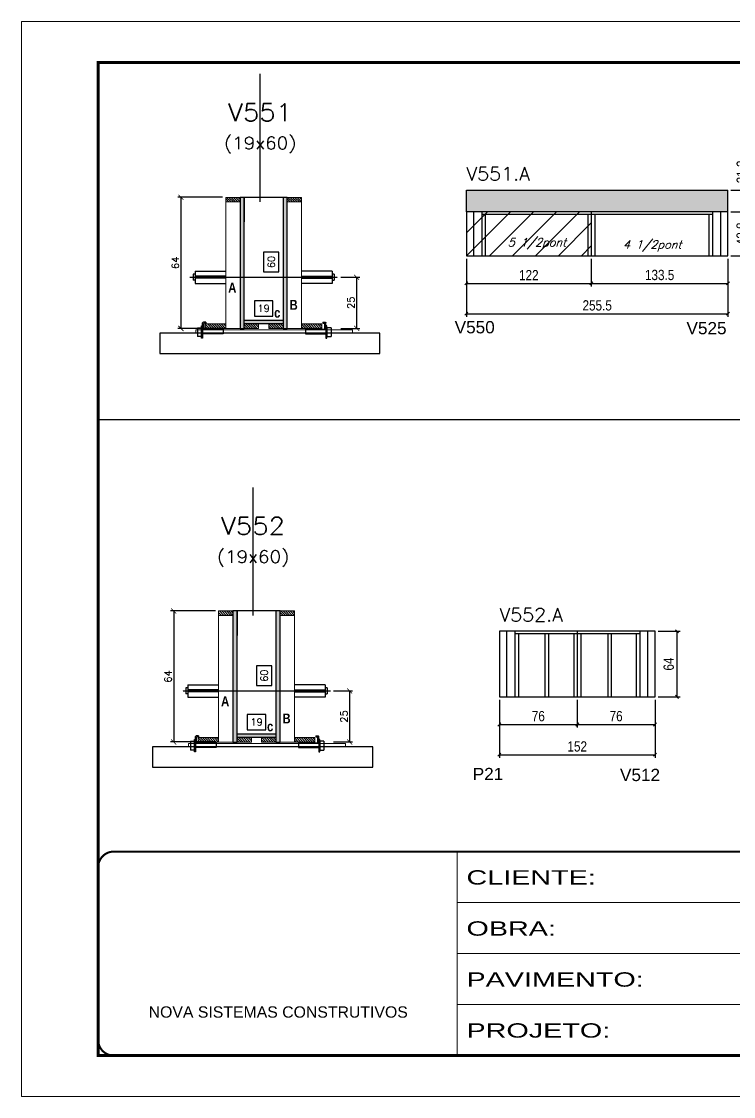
# Model space of a CAD drawing. Extents: x -21493 to -15213, y -12134 to 11887.
# Drawn here: x -19908 to -19213, y -2946 to -1896 of the extents above; entities that cross this region are included whole.
import ezdxf
from ezdxf.enums import TextEntityAlignment as Align

# ---------------------------------------------------------------- set-up
doc = ezdxf.new("R2010")
doc.units = 0
for name, pattern in [('CONTINUO', [0]), ('DASHED', [0.75, 0.5, -0.25]), ('HIDDEN', [0.375, 0.25, -0.125])]:
    doc.linetypes.add(name, pattern=pattern)
for name, color, linetype in [('5', 5, 'Continuous'), ('barrote', 251, 'Continuous'), ('COTA', 241, 'Continuous'), ('Cota Seção (2x)', 4, 'Continuous'), ('detalhes', 4, 'Continuous'), ('Painéis', 200, 'Continuous'), ('presilha', 1, 'Continuous'), ('Reaproveitamento', 251, 'Continuous'), ('SARR_2.2x7', 40, 'Continuous'), ('SARR_3.5x7', 81, 'Continuous'), ('TENSOR', 3, 'Continuous'), ('texto', 7, 'Continuous'), ('Texto de Titulo', 7, 'Continuous'), ('Texto Qtd Sarr', 242, 'Continuous')]:
    doc.layers.add(name, color=color, linetype=linetype)
for name, color, linetype, lineweight in [('CONCRETO', 251, 'Continuous', 25), ('Folhas', 255, 'Continuous', 9), ('Hachura', 251, 'Continuous', 9), ('Madeira', 126, 'Continuous', 18), ('SARRAFO DE PRESSAO', 251, 'DASHED', 9), ('SCO-___-LAJ', 2, 'Continuous', 0), ('Texto Seção', 7, 'Continuous', 15)]:
    doc.layers.add(name, color=color, linetype=linetype, lineweight=lineweight)
doc.styles.add('ARIAL', font='arial.ttf')
doc.styles.add('COTA TECNICA', font='techl___.ttf', dxfattribs={"height": 10})
doc.styles.add('REGUA-120', font='ROMANS.shx', dxfattribs={"height": 15})
doc.styles.add('Romans', font='romans.shx')
doc.styles.get("Standard").update_dxf_attribs({"font": 'arial.ttf'})
doc.styles.add('TECNICA', font='techb___.ttf', dxfattribs={"height": 10})
doc.styles.add('Tecnologia', font='')
doc.styles.get('Tecnologia').set_extended_font_data('Forgotten Futurist')
doc.dimstyles.new('Cota Seção (2x)', dxfattribs={"dimtxt": 7, "dimasz": 5, "dimexe": 3, "dimexo": 3, "dimgap": 2, "dimtad": 3, "dimdec": 1, "dimlfac": 0.5, "dimzin": 12, "dimdsep": 46, "dimtxsty": 'Romans', "dimblk": 'ARCHTICK', "dimcen": 0, "dimclrd": 4, "dimclre": 4, "dimclrt": 1, "dimadec": 1, "dimazin": 3, "dimtfac": 1, "dimtdec": 1, "dimtmove": 0, "dimatfit": 3, "dimldrblk": 'OBLIQUE', "dimfxl": 1, "dimtolj": 1, "dimtzin": 12, "dimarcsym": 0})
doc.dimstyles.new('Cota Seção interna', dxfattribs={"dimtxt": 7, "dimasz": 6, "dimexe": 0.18, "dimexo": 2, "dimgap": -4, "dimtad": 3, "dimdec": 1, "dimlfac": 0.5, "dimzin": 12, "dimdsep": 46, "dimtxsty": 'Romans', "dimblk": 'ARCHTICK', "dimcen": 0.09, "dimse1": 1, "dimse2": 1, "dimsd1": 1, "dimsd2": 1, "dimclrd": 180, "dimclre": 5, "dimclrt": 1, "dimadec": 0, "dimazin": 3, "dimtfac": 1, "dimtdec": 1, "dimtofl": 0, "dimtmove": 0, "dimatfit": 3, "dimldrblk": 'ARCHTICK', "dimfxl": 1, "dimtolj": 1, "dimtzin": 0, "dimarcsym": 0})
doc.dimstyles.new('PAINEL', dxfattribs={"dimtxt": 10, "dimasz": 3, "dimexe": 3, "dimexo": 3, "dimgap": 3, "dimtad": 1, "dimdec": 1, "dimzin": 12, "dimdsep": 46, "dimtxsty": 'COTA TECNICA', "dimblk1": 'OBLIQUE', "dimblk2": 'OBLIQUE', "dimsah": 1, "dimcen": 0.9, "dimclrd": 4, "dimclre": 4, "dimclrt": 240, "dimadec": 1, "dimazin": 3, "dimtfac": 1, "dimtdec": 1, "dimtmove": 0, "dimatfit": 3, "dimfxl": 1, "dimtolj": 1, "dimtzin": 12, "dimarcsym": 0})

# ---------------------------------------------------------------- blocks, each defined once
blk = doc.blocks.new('*D302')
at = {"layer": 'Cota Seção (2x)', "color": 180, "lineweight": -2, "transparency": 16777216}
for p, q in [((-19663.8, -2525.1), (-19678.8, -2525.1)), ((-19678.8, -2525.1), (-19678.8, -2544.1)), ((-19663.8, -2544.1), (-19663.8, -2525.1)), ((-19678.8, -2544.1), (-19663.8, -2544.1))]:
    blk.add_line(p, q, dxfattribs=at)
at = {"layer": 'Defpoints', "color": 0, "transparency": 16777216}
for p in [(-19659.8, -2471.4), (-19659.8, -2471.4), (-19659.8, -2591.4)]:
    blk.add_point(p, dxfattribs=at)
at = {"layer": 'Cota Seção (2x)', "color": 1, "transparency": 16777216, "insert": (-19671.3, -2534.6), "char_height": 7, "attachment_point": 5, "rotation": 90, "style": 'Romans'}
blk.add_mtext('\\A1;60', dxfattribs=at)
blk = doc.blocks.new('_ArchTick')
at = {"color": 0, "linetype": 'ByBlock', "const_width": 0.15}
blk.add_lwpolyline([(-0.5, -0.5), (0.5, 0.5)], dxfattribs=at)
blk = doc.blocks.new('PRESILHA METÁLICA 1')
at = {"layer": 'presilha'}
for p, q in [((7.5, 10.6), (7.5, 19.9)), ((12, 21), (8.6, 21)), ((9, 11.6), (9, 18.9)), ((12, 19.5), (9.6, 19.5)), ((12, 21), (12, 19.5)), ((0, 13), (6, 13)), ((0, 13), (0, 0)), ((6, 0), (0, 0)), ((6, 15.5), (7.5, 15.5)), ((6, -2.5), (6, 15.5)), ((6, 13), (6, 0)), ((7.5, 15.5), (7.5, -2.5)), ((37.5, 4.1), (7.5, 4.1)), ((37.5, 11), (9.6, 11)), ((37.5, 11), (37.5, 4.1)), ((7.5, -2.5), (6, -2.5))]:
    blk.add_line(p, q, dxfattribs=at)
for centre, radius, start, end in [((8.6, 19.9), 1.14, 90, 180), ((9.6, 18.9), 0.57, 90, 180), ((9.6, 11.6), 0.57, 180, 270)]:
    blk.add_arc(centre, radius, start, end, dxfattribs=at)
blk = doc.blocks.new('*D303')
at = {"layer": 'Cota Seção (2x)', "color": 180, "lineweight": -2, "transparency": 16777216}
for p, q in [((-19669.8, -2572.4), (-19687.8, -2572.4)), ((-19687.8, -2572.4), (-19687.8, -2587.4)), ((-19669.8, -2587.4), (-19669.8, -2572.4)), ((-19687.8, -2587.4), (-19669.8, -2587.4))]:
    blk.add_line(p, q, dxfattribs=at)
at = {"layer": 'Defpoints', "color": 0, "transparency": 16777216}
for p in [(-19659.8, -2591.4), (-19697.8, -2599.4), (-19659.8, -2599.4)]:
    blk.add_point(p, dxfattribs=at)
at = {"layer": 'Cota Seção (2x)', "color": 1, "transparency": 16777216, "insert": (-19678.8, -2579.9), "char_height": 7, "attachment_point": 5, "style": 'Romans'}
blk.add_mtext('\\A1;19', dxfattribs=at)
blk = doc.blocks.new('*D304')
at = {"layer": 'COTA', "color": 4, "lineweight": -2, "transparency": 16777216}
for p, q in [((-19718.8, -2471.4), (-19762.7, -2471.4)), ((-19759.7, -2471.4), (-19759.7, -2599.4)), ((-19718.8, -2599.4), (-19762.7, -2599.4))]:
    blk.add_line(p, q, dxfattribs=at)
at = {"layer": 'Defpoints', "color": 0, "transparency": 16777216}
for p in [(-19715.8, -2471.4), (-19759.7, -2599.4), (-19715.8, -2599.4)]:
    blk.add_point(p, dxfattribs=at)
at = {"layer": 'COTA', "color": 4, "lineweight": -2, "transparency": 16777216, "xscale": 5, "yscale": 5, "zscale": 5}
for p, rotation in [((-19759.7, -2471.4), 90), ((-19759.7, -2599.4), 270)]:
    blk.add_blockref('_ArchTick', p, dxfattribs=dict(at, rotation=rotation))
at = {"layer": 'COTA', "color": 1, "transparency": 16777216, "insert": (-19765.2, -2535.4), "char_height": 7, "attachment_point": 5, "rotation": 90, "style": 'Romans'}
blk.add_mtext('\\A1;64', dxfattribs=at)
blk = doc.blocks.new('_Oblique')
at = {"color": 0, "linetype": 'ByBlock', "lineweight": -2}
blk.add_line((-0.5, -0.5), (0.5, 0.5), dxfattribs=at)
blk = doc.blocks.new('*D305')
at = {"layer": 'COTA', "color": 4, "lineweight": -2, "transparency": 16777216}
for p, q in [((-19603.5, -2549.5), (-19584.9, -2549.5)), ((-19587.9, -2549.5), (-19587.9, -2599.4)), ((-19603.5, -2599.4), (-19584.9, -2599.4))]:
    blk.add_line(p, q, dxfattribs=at)
at = {"layer": 'Defpoints', "color": 0, "transparency": 16777216}
for p in [(-19606.5, -2549.5), (-19606.5, -2599.4), (-19587.9, -2599.4)]:
    blk.add_point(p, dxfattribs=at)
at = {"layer": 'COTA', "color": 4, "lineweight": -2, "transparency": 16777216, "xscale": 5, "yscale": 5, "zscale": 5}
for p, rotation in [((-19587.9, -2549.5), 90), ((-19587.9, -2599.4), 270)]:
    blk.add_blockref('_ArchTick', p, dxfattribs=dict(at, rotation=rotation))
at = {"layer": 'COTA', "color": 1, "transparency": 16777216, "insert": (-19593.4, -2574.5), "char_height": 7, "attachment_point": 5, "rotation": 90, "style": 'Romans'}
blk.add_mtext('\\A1;25', dxfattribs=at)
blk = doc.blocks.new('titulo1')
at = {"layer": 'Defpoints', "color": 252, "linetype": 'HIDDEN', "ltscale": 2}
blk.add_line((0, 0), (0, 125), dxfattribs=at)
at = {"layer": 'Defpoints', "style": 'Romans', "oblique": 15}
blk.add_attdef('FOLHA', text='', height=10, dxfattribs=at).set_placement((0, 15.6), align=Align.MIDDLE_CENTER)
at = {"layer": 'Texto Qtd Sarr', "color": 3, "style": 'Romans', "oblique": 15}
for tag, height, p in [('TITULO', 17, (0, 71.4)), ('SEÇÃO', 12, (0, 41.5))]:
    blk.add_attdef(tag, text='', height=height, dxfattribs=at).set_placement(p, align=Align.MIDDLE_CENTER)
blk = doc.blocks.new('*D307')
at = {"layer": 'COTA', "color": 4, "lineweight": -2, "ltscale": 25, "transparency": 16777216}
for p, q in [((-19441.5, -2558.3), (-19441.5, -2585.3)), ((-19365.5, -2558.3), (-19365.5, -2585.3)), ((-19441.5, -2582.3), (-19365.5, -2582.3))]:
    blk.add_line(p, q, dxfattribs=at)
at = {"layer": 'Defpoints', "color": 0, "ltscale": 25, "transparency": 16777216}
for p in [(-19441.5, -2555.3), (-19365.5, -2555.3), (-19365.5, -2582.3)]:
    blk.add_point(p, dxfattribs=at)
at = {"layer": 'COTA', "color": 4, "lineweight": -2, "ltscale": 25, "transparency": 16777216, "xscale": 3, "yscale": 3, "zscale": 3, "rotation": 180}
blk.add_blockref('_Oblique', (-19441.5, -2582.3), dxfattribs=at)
at = {"layer": 'COTA', "color": 4, "lineweight": -2, "ltscale": 25, "transparency": 16777216, "xscale": 3, "yscale": 3, "zscale": 3}
blk.add_blockref('_Oblique', (-19365.5, -2582.3), dxfattribs=at)
at = {"layer": 'COTA', "color": 240, "ltscale": 25, "transparency": 16777216, "insert": (-19403.5, -2574.2), "char_height": 10, "attachment_point": 5, "style": 'COTA TECNICA'}
blk.add_mtext('\\A1;76', dxfattribs=at)
blk = doc.blocks.new('*D950')
at = {"layer": 'COTA', "color": 4, "lineweight": -2, "ltscale": 25, "transparency": 16777216}
for p, q in [((-19365.5, -2558.3), (-19365.5, -2585.3)), ((-19289.5, -2558.3), (-19289.5, -2585.3)), ((-19365.5, -2582.3), (-19289.5, -2582.3))]:
    blk.add_line(p, q, dxfattribs=at)
at = {"layer": 'Defpoints', "color": 0, "ltscale": 25, "transparency": 16777216}
for p in [(-19365.5, -2555.3), (-19289.5, -2555.3), (-19289.5, -2582.3)]:
    blk.add_point(p, dxfattribs=at)
at = {"layer": 'COTA', "color": 4, "lineweight": -2, "ltscale": 25, "transparency": 16777216, "xscale": 3, "yscale": 3, "zscale": 3, "rotation": 180}
blk.add_blockref('_Oblique', (-19365.5, -2582.3), dxfattribs=at)
at = {"layer": 'COTA', "color": 4, "lineweight": -2, "ltscale": 25, "transparency": 16777216, "xscale": 3, "yscale": 3, "zscale": 3}
blk.add_blockref('_Oblique', (-19289.5, -2582.3), dxfattribs=at)
at = {"layer": 'COTA', "color": 240, "ltscale": 25, "transparency": 16777216, "insert": (-19327.5, -2574.2), "char_height": 10, "attachment_point": 5, "style": 'COTA TECNICA'}
blk.add_mtext('\\A1;76', dxfattribs=at)
blk = doc.blocks.new('*D951')
at = {"layer": 'COTA', "color": 4, "lineweight": -2, "ltscale": 25, "transparency": 16777216}
for p, q in [((-19441.5, -2558.3), (-19441.5, -2614.9)), ((-19289.5, -2558.3), (-19289.5, -2614.9)), ((-19441.5, -2611.9), (-19289.5, -2611.9))]:
    blk.add_line(p, q, dxfattribs=at)
at = {"layer": 'Defpoints', "color": 0, "ltscale": 25, "transparency": 16777216}
for p in [(-19441.5, -2555.3), (-19289.5, -2555.3), (-19289.5, -2611.9)]:
    blk.add_point(p, dxfattribs=at)
at = {"layer": 'COTA', "color": 4, "lineweight": -2, "ltscale": 25, "transparency": 16777216, "xscale": 3, "yscale": 3, "zscale": 3, "rotation": 180}
blk.add_blockref('_Oblique', (-19441.5, -2611.9), dxfattribs=at)
at = {"layer": 'COTA', "color": 4, "lineweight": -2, "ltscale": 25, "transparency": 16777216, "xscale": 3, "yscale": 3, "zscale": 3}
blk.add_blockref('_Oblique', (-19289.5, -2611.9), dxfattribs=at)
at = {"layer": 'COTA', "color": 240, "ltscale": 25, "transparency": 16777216, "insert": (-19365.5, -2603.8), "char_height": 10, "attachment_point": 5, "style": 'COTA TECNICA'}
blk.add_mtext('\\A1;152', dxfattribs=at)
blk = doc.blocks.new('*D952')
at = {"layer": 'COTA', "color": 4, "lineweight": -2, "ltscale": 25, "transparency": 16777216}
for p, q in [((-19286.5, -2491.3), (-19264.9, -2491.3)), ((-19267.9, -2555.3), (-19267.9, -2491.3)), ((-19286.5, -2555.3), (-19264.9, -2555.3))]:
    blk.add_line(p, q, dxfattribs=at)
at = {"layer": 'Defpoints', "color": 0, "ltscale": 25, "transparency": 16777216}
for p in [(-19289.5, -2491.3), (-19267.9, -2491.3), (-19289.5, -2555.3)]:
    blk.add_point(p, dxfattribs=at)
at = {"layer": 'COTA', "color": 4, "lineweight": -2, "ltscale": 25, "transparency": 16777216, "xscale": 3, "yscale": 3, "zscale": 3}
for p, rotation in [((-19267.9, -2491.3), 90), ((-19267.9, -2555.3), 270)]:
    blk.add_blockref('_Oblique', p, dxfattribs=dict(at, rotation=rotation))
at = {"layer": 'COTA', "color": 240, "ltscale": 25, "transparency": 16777216, "insert": (-19276.1, -2523.3), "char_height": 10, "attachment_point": 5, "rotation": 90, "style": 'COTA TECNICA'}
blk.add_mtext('\\A1;64', dxfattribs=at)
blk = doc.blocks.new('*D308')
at = {"layer": 'Cota Seção (2x)', "color": 180, "lineweight": -2, "transparency": 16777216}
for p, q in [((-19656.9, -2121.1), (-19671.9, -2121.1)), ((-19671.9, -2121.1), (-19671.9, -2140.1)), ((-19656.9, -2140.1), (-19656.9, -2121.1)), ((-19671.9, -2140.1), (-19656.9, -2140.1))]:
    blk.add_line(p, q, dxfattribs=at)
at = {"layer": 'Defpoints', "color": 0, "transparency": 16777216}
for p in [(-19652.9, -2067.4), (-19652.9, -2067.4), (-19652.9, -2187.4)]:
    blk.add_point(p, dxfattribs=at)
at = {"layer": 'Cota Seção (2x)', "color": 1, "transparency": 16777216, "insert": (-19664.4, -2130.6), "char_height": 7, "attachment_point": 5, "rotation": 90, "style": 'Romans'}
blk.add_mtext('\\A1;60', dxfattribs=at)
blk = doc.blocks.new('*D309')
at = {"layer": 'Cota Seção (2x)', "color": 180, "lineweight": -2, "transparency": 16777216}
for p, q in [((-19662.8, -2168.4), (-19680.8, -2168.4)), ((-19680.8, -2168.4), (-19680.8, -2183.4)), ((-19662.8, -2183.4), (-19662.8, -2168.4)), ((-19680.8, -2183.4), (-19662.8, -2183.4))]:
    blk.add_line(p, q, dxfattribs=at)
at = {"layer": 'Defpoints', "color": 0, "transparency": 16777216}
for p in [(-19652.9, -2187.4), (-19690.8, -2195.4), (-19652.9, -2195.4)]:
    blk.add_point(p, dxfattribs=at)
at = {"layer": 'Cota Seção (2x)', "color": 1, "transparency": 16777216, "insert": (-19671.8, -2175.9), "char_height": 7, "attachment_point": 5, "style": 'Romans'}
blk.add_mtext('\\A1;19', dxfattribs=at)
blk = doc.blocks.new('*D310')
at = {"layer": 'COTA', "color": 4, "lineweight": -2, "transparency": 16777216}
for p, q in [((-19711.9, -2067.4), (-19755.7, -2067.4)), ((-19752.7, -2067.4), (-19752.7, -2195.4)), ((-19711.9, -2195.4), (-19755.7, -2195.4))]:
    blk.add_line(p, q, dxfattribs=at)
at = {"layer": 'Defpoints', "color": 0, "transparency": 16777216}
for p in [(-19708.9, -2067.4), (-19752.7, -2195.4), (-19708.9, -2195.4)]:
    blk.add_point(p, dxfattribs=at)
at = {"layer": 'COTA', "color": 4, "lineweight": -2, "transparency": 16777216, "xscale": 5, "yscale": 5, "zscale": 5}
for p, rotation in [((-19752.7, -2067.4), 90), ((-19752.7, -2195.4), 270)]:
    blk.add_blockref('_ArchTick', p, dxfattribs=dict(at, rotation=rotation))
at = {"layer": 'COTA', "color": 1, "transparency": 16777216, "insert": (-19758.2, -2131.4), "char_height": 7, "attachment_point": 5, "rotation": 90, "style": 'Romans'}
blk.add_mtext('\\A1;64', dxfattribs=at)
blk = doc.blocks.new('*D311')
at = {"layer": 'COTA', "color": 4, "lineweight": -2, "transparency": 16777216}
for p, q in [((-19596.5, -2145.4), (-19578, -2145.4)), ((-19581, -2145.4), (-19581, -2195.4)), ((-19596.5, -2195.4), (-19578, -2195.4))]:
    blk.add_line(p, q, dxfattribs=at)
at = {"layer": 'Defpoints', "color": 0, "transparency": 16777216}
for p in [(-19599.5, -2145.4), (-19599.5, -2195.4), (-19581, -2195.4)]:
    blk.add_point(p, dxfattribs=at)
at = {"layer": 'COTA', "color": 4, "lineweight": -2, "transparency": 16777216, "xscale": 5, "yscale": 5, "zscale": 5}
for p, rotation in [((-19581, -2145.4), 90), ((-19581, -2195.4), 270)]:
    blk.add_blockref('_ArchTick', p, dxfattribs=dict(at, rotation=rotation))
at = {"layer": 'COTA', "color": 1, "transparency": 16777216, "insert": (-19586.5, -2170.4), "char_height": 7, "attachment_point": 5, "rotation": 90, "style": 'Romans'}
blk.add_mtext('\\A1;25', dxfattribs=at)
blk = doc.blocks.new('*D306')
at = {"layer": 'COTA', "color": 4, "lineweight": -2, "ltscale": 25, "transparency": 16777216}
for p, q in [((-19473.8, -2127.5), (-19473.8, -2154.5)), ((-19351.8, -2127.5), (-19351.8, -2154.5)), ((-19473.8, -2151.5), (-19351.8, -2151.5))]:
    blk.add_line(p, q, dxfattribs=at)
at = {"layer": 'Defpoints', "color": 0, "ltscale": 25, "transparency": 16777216}
for p in [(-19473.8, -2124.5), (-19351.8, -2124.5), (-19351.8, -2151.5)]:
    blk.add_point(p, dxfattribs=at)
at = {"layer": 'COTA', "color": 4, "lineweight": -2, "ltscale": 25, "transparency": 16777216, "xscale": 3, "yscale": 3, "zscale": 3, "rotation": 180}
blk.add_blockref('_Oblique', (-19473.8, -2151.5), dxfattribs=at)
at = {"layer": 'COTA', "color": 4, "lineweight": -2, "ltscale": 25, "transparency": 16777216, "xscale": 3, "yscale": 3, "zscale": 3}
blk.add_blockref('_Oblique', (-19351.8, -2151.5), dxfattribs=at)
at = {"layer": 'COTA', "color": 240, "ltscale": 25, "transparency": 16777216, "insert": (-19412.8, -2143.4), "char_height": 10, "attachment_point": 5, "style": 'COTA TECNICA'}
blk.add_mtext('\\A1;122', dxfattribs=at)
blk = doc.blocks.new('*D942')
at = {"layer": 'COTA', "color": 4, "lineweight": -2, "ltscale": 25, "transparency": 16777216}
for p, q in [((-19351.8, -2127.5), (-19351.8, -2154.5)), ((-19218.3, -2127.5), (-19218.3, -2154.5)), ((-19351.8, -2151.5), (-19218.3, -2151.5))]:
    blk.add_line(p, q, dxfattribs=at)
at = {"layer": 'Defpoints', "color": 0, "ltscale": 25, "transparency": 16777216}
for p in [(-19351.8, -2124.5), (-19218.3, -2124.5), (-19218.3, -2151.5)]:
    blk.add_point(p, dxfattribs=at)
at = {"layer": 'COTA', "color": 4, "lineweight": -2, "ltscale": 25, "transparency": 16777216, "xscale": 3, "yscale": 3, "zscale": 3, "rotation": 180}
blk.add_blockref('_Oblique', (-19351.8, -2151.5), dxfattribs=at)
at = {"layer": 'COTA', "color": 4, "lineweight": -2, "ltscale": 25, "transparency": 16777216, "xscale": 3, "yscale": 3, "zscale": 3}
blk.add_blockref('_Oblique', (-19218.3, -2151.5), dxfattribs=at)
at = {"layer": 'COTA', "color": 240, "ltscale": 25, "transparency": 16777216, "insert": (-19285, -2143.3), "char_height": 10, "attachment_point": 5, "style": 'COTA TECNICA'}
blk.add_mtext('\\A1;133.5', dxfattribs=at)
blk = doc.blocks.new('*D943')
at = {"layer": 'COTA', "color": 4, "lineweight": -2, "ltscale": 25, "transparency": 16777216}
for p, q in [((-19473.8, -2127.5), (-19473.8, -2184.1)), ((-19218.3, -2127.5), (-19218.3, -2184.1)), ((-19473.8, -2181.1), (-19218.3, -2181.1))]:
    blk.add_line(p, q, dxfattribs=at)
at = {"layer": 'Defpoints', "color": 0, "ltscale": 25, "transparency": 16777216}
for p in [(-19473.8, -2124.5), (-19218.3, -2124.5), (-19218.3, -2181.1)]:
    blk.add_point(p, dxfattribs=at)
at = {"layer": 'COTA', "color": 4, "lineweight": -2, "ltscale": 25, "transparency": 16777216, "xscale": 3, "yscale": 3, "zscale": 3, "rotation": 180}
blk.add_blockref('_Oblique', (-19473.8, -2181.1), dxfattribs=at)
at = {"layer": 'COTA', "color": 4, "lineweight": -2, "ltscale": 25, "transparency": 16777216, "xscale": 3, "yscale": 3, "zscale": 3}
blk.add_blockref('_Oblique', (-19218.3, -2181.1), dxfattribs=at)
at = {"layer": 'COTA', "color": 240, "ltscale": 25, "transparency": 16777216, "insert": (-19346, -2173), "char_height": 10, "attachment_point": 5, "style": 'COTA TECNICA'}
blk.add_mtext('\\A1;255.5', dxfattribs=at)
blk = doc.blocks.new('*D944')
at = {"layer": 'COTA', "color": 4, "lineweight": -2, "ltscale": 25, "transparency": 16777216}
for p, q in [((-19215.3, -2081.7), (-19193.7, -2081.7)), ((-19196.7, -2124.5), (-19196.7, -2081.7)), ((-19215.3, -2124.5), (-19193.7, -2124.5))]:
    blk.add_line(p, q, dxfattribs=at)
at = {"layer": 'Defpoints', "color": 0, "ltscale": 25, "transparency": 16777216}
for p in [(-19218.3, -2081.7), (-19196.7, -2081.7), (-19218.3, -2124.5)]:
    blk.add_point(p, dxfattribs=at)
at = {"layer": 'COTA', "color": 4, "lineweight": -2, "ltscale": 25, "transparency": 16777216, "xscale": 3, "yscale": 3, "zscale": 3}
for p, rotation in [((-19196.7, -2081.7), 90), ((-19196.7, -2124.5), 270)]:
    blk.add_blockref('_Oblique', p, dxfattribs=dict(at, rotation=rotation))
at = {"layer": 'COTA', "color": 240, "ltscale": 25, "transparency": 16777216, "insert": (-19204.8, -2103.1), "char_height": 10, "attachment_point": 5, "rotation": 90, "style": 'COTA TECNICA'}
blk.add_mtext('\\A1;42.8', dxfattribs=at)
blk = doc.blocks.new('*D949')
at = {"layer": 'COTA', "color": 4, "lineweight": -2, "ltscale": 25, "transparency": 16777216}
for p, q in [((-19196.7, -2060.5), (-19196.7, -2027.7)), ((-19215.3, -2060.5), (-19193.7, -2060.5)), ((-19196.7, -2081.7), (-19196.7, -2060.5)), ((-19215.3, -2081.7), (-19193.7, -2081.7))]:
    blk.add_line(p, q, dxfattribs=at)
at = {"layer": 'Defpoints', "color": 0, "ltscale": 25, "transparency": 16777216}
for p in [(-19218.3, -2060.5), (-19196.7, -2060.5), (-19218.3, -2081.7)]:
    blk.add_point(p, dxfattribs=at)
at = {"layer": 'COTA', "color": 4, "lineweight": -2, "ltscale": 25, "transparency": 16777216, "xscale": 3, "yscale": 3, "zscale": 3}
for p, rotation in [((-19196.7, -2060.5), 90), ((-19196.7, -2081.7), 270)]:
    blk.add_blockref('_Oblique', p, dxfattribs=dict(at, rotation=rotation))
at = {"layer": 'COTA', "color": 240, "ltscale": 25, "transparency": 16777216, "insert": (-19204.8, -2042.6), "char_height": 10, "attachment_point": 5, "rotation": 90, "style": 'COTA TECNICA'}
blk.add_mtext('\\A1;21.2', dxfattribs=at)
blk = doc.blocks.new('9999999999')
at = {"color": 30, "linetype": 'CONTINUO'}
for p, q in [((98564.6, 34230.2), (98564.6, 34429.4)), ((98564.6, 34379.6), (99584, 34379.6)), ((98564.6, 34329.8), (99488, 34329.8)), ((98564.6, 34280), (99488, 34280))]:
    blk.add_line(p, q, dxfattribs=at)
at = {"color": 30, "linetype": 'CONTINUO', "const_width": 2}
blk.add_lwpolyline([(99584, 34230.2), (99584, 34414.4, 0.414214), (99569, 34429.4), (98229, 34429.4, 0.414214), (98214, 34414.4), (98214, 34245.2, 0.414214), (98229, 34230.2), (99584, 34230.2)], format="xyb", dxfattribs=at)
at = {"layer": 'Folhas'}
blk.add_lwpolyline([(98139, 34190.2), (99624, 34190.2), (99624, 35240.2), (98139, 35240.2)], close=True, dxfattribs=at)
at = {"layer": 'Folhas', "color": 30, "const_width": 3}
blk.add_lwpolyline([(98214, 34230.2), (99584, 34230.2), (99584, 35200.2), (98214, 35200.2)], close=True, dxfattribs=at)
at = {"color": 7, "linetype": 'Continuous', "ltscale": 5, "style": 'ARIAL'}
blk.add_text('NOVA SISTEMAS CONSTRUTIVOS', height=11.059, dxfattribs=at).set_placement((98263.2, 34267.2))
at = {"layer": 'Folhas', "color": 7, "style": 'Tecnologia', "width": 1.5}
for s, p in [('CLIENTE:', (98573.7, 34397.2)), ('OBRA:', (98573.7, 34347.3)), ('PAVIMENTO:', (98573.7, 34297.5)), ('PROJETO:', (98573.7, 34247.7))]:
    blk.add_text(s, height=14, dxfattribs=at).set_placement(p)

msp = doc.modelspace()

# ---------------------------------------------------------------- hatches: boundary and pattern name
at = {"layer": 'COTA', "linetype": 'ByBlock'}
h = msp.add_hatch(dxfattribs=at)
h.set_pattern_fill('AR-CONC', color=256, scale=0.03)
h.set_pattern_definition([(50, (-157045.6976, -28341.4175), (5.46554007, -0.47817257), [0.5715, -6.2865]), (355, (-157045.6976, -28341.4175), (-1.05730264, 5.73170536), [0.4572, -5.02921753]), (100.4514447, (-157045.242, -28341.4574), (4.40823741, 5.25353256), [0.48570026, -5.34270734]), (46.1842, (-157045.6976, -28339.8935), (8.13237123, -1.26126984), [0.85725, -9.42975]), (96.6355576, (-157045.02, -28339.999), (7.122124, 7.42278374), [0.7285507, -8.01406824]), (351.184151, (-157045.698, -28339.8935), (7.122124, 7.42278374), [0.685799, -7.54379196]), (21, (-157044.9356, -28340.2745), (4.54843174, -3.06795595), [0.5715, -6.2865]), (326, (-157044.9356, -28340.2745), (1.85406085, 5.52563898), [0.4572, -5.0292]), (71.451445, (-157044.5566, -28340.53), (6.40249258, 2.45768307), [0.48570026, -5.34269813]), (37.5, (-157045.6976, -28341.4175), (0.092658098, 2.536651166), [0, -4.96824, 0, -5.1054, 0, -5.04825]), (7.5, (-157045.6976, -28341.4175), (2.004589875, 3.005417245), [0, -2.91084, 0, -4.85394, 0, -1.92405]), (327.5, (-157047.3969, -28341.4175), (4.067717855, -0.17186232), [0, -1.905, 0, -5.9436, 0, -7.8867]), (317.5, (-157048.159, -28341.4175), (4.44387544, 0.76279473), [0, -2.4765, 0, -3.94716, 0, -5.6007])])
h.paths.add_polyline_path([(-19473.77, -2060.46), (-19473.77, -2081.66), (-19218.27, -2081.66), (-19218.27, -2060.46)])
at = {"layer": 'Hachura'}
h = msp.add_hatch(dxfattribs=at)
h.set_pattern_fill('ANSI31', color=256, scale=0.5, angle=270, style=0)
h.set_pattern_definition([(315, (3196.97, -10375.0636), (1.12253202, 1.12253202), [])])
h.paths.add_polyline_path([(-19708.85, -2071.82), (-19708.85, -2067.42), (-19694.85, -2067.42), (-19694.85, -2071.82)])
h = msp.add_hatch(color=256, dxfattribs=at)
h.dxf.hatch_style = 1
h.paths.add_polyline_path([(-19690.85, -2067.42), (-19694.85, -2067.42), (-19694.85, -2195.42), (-19690.85, -2195.42)])
h = msp.add_hatch(color=256, dxfattribs=at)
h.dxf.hatch_style = 1
h.paths.add_polyline_path([(-19648.85, -2067.42), (-19652.85, -2067.42), (-19652.85, -2195.42), (-19648.85, -2195.42)])
h = msp.add_hatch(dxfattribs=at)
h.set_pattern_fill('ANSI31', color=256, scale=0.5, angle=270, style=0)
h.set_pattern_definition([(315, (3256.97, -10375.0636), (1.12253202, 1.12253202), [])])
h.paths.add_polyline_path([(-19648.85, -2071.82), (-19648.85, -2067.42), (-19634.85, -2067.42), (-19634.85, -2071.82)])
h = msp.add_hatch(dxfattribs=at)
h.set_pattern_fill('ANSI31', color=256, scale=0.5, angle=270, style=0)
h.set_pattern_definition([(315, (3162.97, -10425.0636), (1.12253202, 1.12253202), [])])
h.paths.add_polyline_path([(-19708.85, -2195.42), (-19708.85, -2191.02), (-19728.85, -2191.02), (-19728.85, -2195.42)])
h = msp.add_hatch(color=256, dxfattribs=at)
h.dxf.hatch_style = 1
h.paths.add_polyline_path([(-19690.85, -2191.02), (-19690.85, -2187.42), (-19652.85, -2187.42), (-19652.85, -2191.02)])
h = msp.add_hatch(dxfattribs=at)
h.set_pattern_fill('ANSI31', color=256, scale=0.5, angle=270, style=0)
h.set_pattern_definition([(315, (3265.772, -10425.0636), (1.12253202, 1.12253202), [])])
h.paths.add_polyline_path([(-19690.85, -2195.42), (-19690.85, -2191.02), (-19676.85, -2191.02), (-19676.85, -2195.42)])
h = msp.add_hatch(dxfattribs=at)
h.set_pattern_fill('ANSI31', color=256, scale=0.5, angle=270, style=0)
h.set_pattern_definition([(315, (3265.77, -10425.0636), (1.12253202, 1.12253202), [])])
h.paths.add_polyline_path([(-19652.85, -2195.42), (-19652.85, -2191.02), (-19666.85, -2191.02), (-19666.85, -2195.42)])
h = msp.add_hatch(dxfattribs=at)
h.set_pattern_fill('ANSI31', color=256, scale=0.5, angle=270, style=0)
h.set_pattern_definition([(315, (3256.97, -10425.0636), (1.12253202, 1.12253202), [])])
h.paths.add_polyline_path([(-19614.85, -2195.42), (-19614.85, -2191.02), (-19634.85, -2191.02), (-19634.85, -2195.42)])
h = msp.add_hatch(dxfattribs=at)
h.set_pattern_fill('ANSI31', color=256, scale=0.5, angle=270, style=0)
h.set_pattern_definition([(315, (3190.0277, -10779.0929), (1.12253202, 1.12253202), [])])
h.paths.add_polyline_path([(-19715.79, -2475.85), (-19715.79, -2471.45), (-19701.79, -2471.45), (-19701.79, -2475.85)])
h = msp.add_hatch(color=256, dxfattribs=at)
h.dxf.hatch_style = 1
h.paths.add_polyline_path([(-19697.79, -2471.45), (-19701.79, -2471.45), (-19701.79, -2599.45), (-19697.79, -2599.45)])
h = msp.add_hatch(color=256, dxfattribs=at)
h.dxf.hatch_style = 1
h.paths.add_polyline_path([(-19655.79, -2471.45), (-19659.79, -2471.45), (-19659.79, -2599.45), (-19655.79, -2599.45)])
h = msp.add_hatch(dxfattribs=at)
h.set_pattern_fill('ANSI31', color=256, scale=0.5, angle=270, style=0)
h.set_pattern_definition([(315, (3250.0277, -10779.0929), (1.12253202, 1.12253202), [])])
h.paths.add_polyline_path([(-19655.79, -2475.85), (-19655.79, -2471.45), (-19641.79, -2471.45), (-19641.79, -2475.85)])
h = msp.add_hatch(color=256, dxfattribs=at)
h.dxf.hatch_style = 1
h.paths.add_polyline_path([(-19697.79, -2595.05), (-19697.79, -2591.45), (-19659.79, -2591.45), (-19659.79, -2595.05)])
h = msp.add_hatch(dxfattribs=at)
h.set_pattern_fill('ANSI31', color=256, scale=0.5, angle=270, style=0)
h.set_pattern_definition([(315, (3156.0277, -10829.0929), (1.12253202, 1.12253202), [])])
h.paths.add_polyline_path([(-19715.79, -2599.45), (-19715.79, -2595.05), (-19735.79, -2595.05), (-19735.79, -2599.45)])
h = msp.add_hatch(dxfattribs=at)
h.set_pattern_fill('ANSI31', color=256, scale=0.5, angle=270, style=0)
h.set_pattern_definition([(315, (3258.8297, -10829.0929), (1.12253202, 1.12253202), [])])
h.paths.add_polyline_path([(-19697.79, -2599.45), (-19697.79, -2595.05), (-19683.79, -2595.05), (-19683.79, -2599.45)])
h = msp.add_hatch(dxfattribs=at)
h.set_pattern_fill('ANSI31', color=256, scale=0.5, angle=270, style=0)
h.set_pattern_definition([(315, (3258.8277, -10829.0929), (1.12253202, 1.12253202), [])])
h.paths.add_polyline_path([(-19659.79, -2599.45), (-19659.79, -2595.05), (-19673.79, -2595.05), (-19673.79, -2599.45)])
h = msp.add_hatch(dxfattribs=at)
h.set_pattern_fill('ANSI31', color=256, scale=0.5, angle=270, style=0)
h.set_pattern_definition([(315, (3250.0277, -10829.0929), (1.12253202, 1.12253202), [])])
h.paths.add_polyline_path([(-19621.79, -2599.45), (-19621.79, -2595.05), (-19641.79, -2595.05), (-19641.79, -2599.45)])
at = {"layer": 'Reaproveitamento', "ltscale": 25}
h = msp.add_hatch(dxfattribs=at)
h.set_pattern_fill('ANSI31', color=256, scale=5)
h.set_pattern_definition([(45, (-157045.698, -28341.418), (-11.2253202, 11.2253202), [])])
h.paths.add_polyline_path([(-19473.77, -2081.66), (-19473.77, -2124.46), (-19351.77, -2124.46), (-19351.77, -2081.66)])

# ---------------------------------------------------------------- linework, layer by layer
at = {"ltscale": 3}
for p, q in [((-19738.85, -2139.45), (-19738.85, -2151.45)), ((-19738.85, -2139.45), (-19708.85, -2139.45)), ((-19604.85, -2139.45), (-19634.85, -2139.45)), ((-19604.85, -2139.45), (-19604.85, -2151.45)), ((-19740.85, -2142.45), (-19740.85, -2148.45)), ((-19738.85, -2142.45), (-19740.85, -2142.45)), ((-19738.85, -2148.45), (-19740.85, -2148.45)), ((-19708.85, -2144.45), (-19738.85, -2144.45)), ((-19708.85, -2146.45), (-19738.85, -2146.45)), ((-19738.85, -2151.45), (-19708.85, -2151.45)), ((-19634.85, -2144.45), (-19604.85, -2144.45)), ((-19634.85, -2146.45), (-19604.85, -2146.45)), ((-19604.85, -2151.45), (-19634.85, -2151.45)), ((-19602.85, -2142.45), (-19604.85, -2142.45)), ((-19604.85, -2148.45), (-19602.85, -2148.45)), ((-19602.85, -2142.45), (-19602.85, -2148.45)), ((-19747.79, -2546.48), (-19747.79, -2552.48)), ((-19745.79, -2546.48), (-19747.79, -2546.48)), ((-19745.79, -2543.48), (-19745.79, -2555.48)), ((-19745.79, -2543.48), (-19715.79, -2543.48)), ((-19715.79, -2548.48), (-19745.79, -2548.48)), ((-19715.79, -2550.48), (-19745.79, -2550.48)), ((-19611.79, -2543.48), (-19641.79, -2543.48)), ((-19641.79, -2548.48), (-19611.79, -2548.48)), ((-19641.79, -2550.48), (-19611.79, -2550.48)), ((-19611.79, -2543.48), (-19611.79, -2555.48)), ((-19609.79, -2546.48), (-19611.79, -2546.48)), ((-19609.79, -2546.48), (-19609.79, -2552.48)), ((-19745.79, -2552.48), (-19747.79, -2552.48)), ((-19745.79, -2555.48), (-19715.79, -2555.48)), ((-19611.79, -2555.48), (-19641.79, -2555.48)), ((-19611.79, -2552.48), (-19609.79, -2552.48))]:
    msp.add_line(p, q, dxfattribs=at)
at = {"layer": 'barrote'}
for points in [[(-19773.33, -2219.95), (-19558.37, -2219.95), (-19558.37, -2199.95), (-19773.33, -2199.95)], [(-19780.28, -2623.98), (-19565.31, -2623.98), (-19565.31, -2603.98), (-19780.28, -2603.98)]]:
    msp.add_lwpolyline(points, close=True, dxfattribs=at)
at = {"layer": 'CONCRETO'}
for points in [[(-19652.85, -2067.42), (-19690.85, -2067.42), (-19690.85, -2091.42)], [(-19659.79, -2471.45), (-19697.79, -2471.45), (-19697.79, -2495.45)]]:
    msp.add_lwpolyline(points, dxfattribs=at)
at = {"layer": 'COTA', "linetype": 'ByBlock'}
for p, q in [((-19473.77, -2081.66), (-19473.77, -2060.46)), ((-19473.77, -2060.46), (-19218.27, -2060.46)), ((-19218.27, -2081.66), (-19218.27, -2060.46)), ((-19833.41, -2284.31), (-18463.41, -2284.31))]:
    msp.add_line(p, q, dxfattribs=at)
at = {"layer": 'Madeira'}
for points in [[(-19708.85, -2071.82), (-19708.85, -2067.42), (-19694.85, -2067.42), (-19694.85, -2071.82)], [(-19708.85, -2067.42), (-19694.85, -2067.42), (-19694.85, -2195.42), (-19708.85, -2195.42)], [(-19648.85, -2071.82), (-19648.85, -2067.42), (-19634.85, -2067.42), (-19634.85, -2071.82)], [(-19648.85, -2067.42), (-19634.85, -2067.42), (-19634.85, -2195.42), (-19648.85, -2195.42)], [(-19708.85, -2195.42), (-19708.85, -2191.02), (-19728.85, -2191.02), (-19728.85, -2195.42)], [(-19690.85, -2195.42), (-19690.85, -2191.02), (-19676.85, -2191.02), (-19676.85, -2195.42)], [(-19652.85, -2195.42), (-19652.85, -2191.02), (-19666.85, -2191.02), (-19666.85, -2195.42)], [(-19614.85, -2195.42), (-19614.85, -2191.02), (-19634.85, -2191.02), (-19634.85, -2195.42)], [(-19715.79, -2475.85), (-19715.79, -2471.45), (-19701.79, -2471.45), (-19701.79, -2475.85)], [(-19715.79, -2471.45), (-19701.79, -2471.45), (-19701.79, -2599.45), (-19715.79, -2599.45)], [(-19655.79, -2475.85), (-19655.79, -2471.45), (-19641.79, -2471.45), (-19641.79, -2475.85)], [(-19655.79, -2471.45), (-19641.79, -2471.45), (-19641.79, -2599.45), (-19655.79, -2599.45)], [(-19715.79, -2599.45), (-19715.79, -2595.05), (-19735.79, -2595.05), (-19735.79, -2599.45)], [(-19697.79, -2599.45), (-19697.79, -2595.05), (-19683.79, -2595.05), (-19683.79, -2599.45)], [(-19659.79, -2599.45), (-19659.79, -2595.05), (-19673.79, -2595.05), (-19673.79, -2599.45)], [(-19621.79, -2599.45), (-19621.79, -2595.05), (-19641.79, -2595.05), (-19641.79, -2599.45)]]:
    msp.add_lwpolyline(points, close=True, dxfattribs=at)
at = {"layer": 'Painéis', "ltscale": 25}
for p, q in [((-19218.27, -2081.66), (-19473.77, -2081.66)), ((-19473.77, -2081.66), (-19473.77, -2124.46)), ((-19351.77, -2081.66), (-19351.77, -2124.46)), ((-19218.27, -2124.46), (-19218.27, -2081.66)), ((-19473.77, -2124.46), (-19218.27, -2124.46)), ((-19289.47, -2491.29), (-19441.47, -2491.29)), ((-19441.47, -2491.29), (-19441.47, -2555.29)), ((-19365.47, -2491.29), (-19365.47, -2555.29)), ((-19289.47, -2555.29), (-19289.47, -2491.29)), ((-19441.47, -2555.29), (-19289.47, -2555.29))]:
    msp.add_line(p, q, dxfattribs=at)
at = {"layer": 'Painéis'}
for points in [[(-19690.85, -2067.42), (-19694.85, -2067.42), (-19694.85, -2195.42), (-19690.85, -2195.42)], [(-19648.85, -2067.42), (-19652.85, -2067.42), (-19652.85, -2195.42), (-19648.85, -2195.42)], [(-19690.85, -2191.02), (-19690.85, -2187.42), (-19652.85, -2187.42), (-19652.85, -2191.02)], [(-19697.79, -2471.45), (-19701.79, -2471.45), (-19701.79, -2599.45), (-19697.79, -2599.45)], [(-19655.79, -2471.45), (-19659.79, -2471.45), (-19659.79, -2599.45), (-19655.79, -2599.45)], [(-19697.79, -2595.05), (-19697.79, -2591.45), (-19659.79, -2591.45), (-19659.79, -2595.05)]]:
    msp.add_lwpolyline(points, close=True, dxfattribs=at)
at = {"layer": 'SARR_2.2x7', "linetype": 'Continuous'}
for p, q in [((-19466.77, -2081.66), (-19466.77, -2124.46)), ((-19458.77, -2083.86), (-19233.27, -2083.86)), ((-19225.27, -2124.46), (-19225.27, -2081.66)), ((-19434.47, -2491.29), (-19434.47, -2555.29)), ((-19426.47, -2493.49), (-19304.47, -2493.49)), ((-19296.47, -2555.29), (-19296.47, -2491.29))]:
    msp.add_line(p, q, dxfattribs=at)
at = {"layer": 'SARR_3.5x7'}
for p, q in [((-19458.77, -2081.66), (-19458.77, -2124.46)), ((-19455.27, -2083.85), (-19455.27, -2124.46)), ((-19355.27, -2083.85), (-19355.27, -2124.46)), ((-19348.27, -2083.85), (-19348.27, -2124.46)), ((-19236.77, -2083.86), (-19236.77, -2124.46)), ((-19233.27, -2081.66), (-19233.27, -2124.46)), ((-19426.47, -2491.29), (-19426.47, -2555.29)), ((-19422.97, -2493.49), (-19422.97, -2555.29)), ((-19397.21, -2493.49), (-19397.21, -2555.29)), ((-19393.7, -2493.49), (-19393.7, -2555.29)), ((-19368.97, -2493.49), (-19368.97, -2555.29)), ((-19361.97, -2493.49), (-19361.97, -2555.29)), ((-19335.71, -2493.49), (-19335.71, -2555.29)), ((-19332.21, -2493.49), (-19332.21, -2555.29)), ((-19307.97, -2493.49), (-19307.97, -2555.29)), ((-19304.47, -2491.29), (-19304.47, -2555.29))]:
    msp.add_line(p, q, dxfattribs=at)
at = {"layer": 'SCO-___-LAJ', "color": 1}
for points in [[(-19738.21, -2196.75), (-19584.91, -2196.75), (-19584.91, -2199.95), (-19738.21, -2199.95)], [(-19745.15, -2600.78), (-19591.85, -2600.78), (-19591.85, -2603.98), (-19745.15, -2603.98)]]:
    msp.add_lwpolyline(points, close=True, dxfattribs=at)
at = {"layer": 'TENSOR', "linetype": 'HIDDEN', "ltscale": 0.5}
for p, q in [((-19743.85, -2145.45), (-19599.55, -2145.45)), ((-19750.79, -2549.48), (-19606.49, -2549.48))]:
    msp.add_line(p, q, dxfattribs=at)

# ---------------------------------------------------------------- block references
at = {"layer": 'presilha', "yscale": 0.6666666666666666, "zscale": 0.6666666666666666}
for p, xscale in [((-19736.43, -2203.39), 0.6666666666666666), ((-19605.98, -2203.39), -0.6666666666666666), ((-19743.37, -2607.42), 0.6666666666666666), ((-19612.92, -2607.42), -0.6666666666666666)]:
    msp.add_blockref('PRESILHA METÁLICA 1', p, dxfattribs=dict(at, xscale=xscale))
at = {"layer": 'SARRAFO DE PRESSAO', "color": 6, "linetype": 'ByBlock'}
msp.add_blockref('9999999999', (-118047.39, -37135.87), dxfattribs=at)
at = {"layer": 'Texto Seção'}
ref = msp.add_blockref('titulo1', (-19675.24, -2071.86), dxfattribs=at)
ref.add_attrib('TITULO', 'V551', dxfattribs={"layer": 'Texto de Titulo', "color": 7, "height": 17, "style": 'Romans', "width": 1.1}).set_placement((-19675.24, -1984.36), align=Align.MIDDLE_CENTER)
ref.add_attrib('SEÇÃO', '(19x60)', dxfattribs={"layer": 'Texto de Titulo', "color": 7, "height": 12, "style": 'Romans', "width": 1.1}).set_placement((-19675.24, -2014.36), align=Align.MIDDLE_CENTER)
ref = msp.add_blockref('titulo1', (-19682.18, -2475.89), dxfattribs=at)
ref.add_attrib('TITULO', 'V552', dxfattribs={"layer": 'Texto de Titulo', "color": 7, "height": 17, "style": 'Romans', "width": 1.1}).set_placement((-19682.18, -2388.39), align=Align.MIDDLE_CENTER)
ref.add_attrib('SEÇÃO', '(19x60)', dxfattribs={"layer": 'Texto de Titulo', "color": 7, "height": 12, "style": 'Romans', "width": 1.1}).set_placement((-19682.18, -2418.39), align=Align.MIDDLE_CENTER)

# ---------------------------------------------------------------- texts
at = {"layer": '5', "linetype": 'Continuous'}
for s, p in [('V550', (-19485.23, -2200.26)), ('V525', (-19258.74, -2201.18)), ('P21', (-19467.58, -2636.67)), ('V512', (-19323.72, -2637.59))]:
    msp.add_text(s, height=12, rotation=0.00004, dxfattribs=at).set_placement(p)
at = {"layer": 'detalhes', "style": 'TECNICA'}
for s, p in [('A', (-19706.45, -2160.39)), ('B', (-19646.49, -2177.23)), ('c', (-19661.6, -2184.93)), ('A', (-19713.4, -2564.42)), ('B', (-19653.44, -2581.26)), ('c', (-19668.54, -2588.95))]:
    msp.add_text(s, height=9.6, dxfattribs=at).set_placement(p)
at = {"layer": 'texto', "color": 2, "char_height": 8, "attachment_point": 5, "style": 'Romans'}
for s, insert in [('{\\Q19;\\C256;5 1/2pont}', (-19404.85, -2112.67)), ('{\\Q19;\\C256;4 1/2pont}', (-19292.21, -2114.83))]:
    msp.add_mtext(s, dxfattribs=dict(at, insert=insert))
at = {"layer": 'Texto Seção', "style": 'REGUA-120', "width": 1.05}
for s, p in [('V551.A', (-19473.79, -2050.81)), ('V552.A', (-19441.49, -2481.64))]:
    msp.add_text(s, height=13, dxfattribs=at).set_placement(p)

# ---------------------------------------------------------------- dimensions: what is measured, and where the dimension line sits
at = {"layer": 'COTA', "ltscale": 25}
for base, p1, p2, picture, middle in [((-19196.74, -2060.46), (-19218.27, -2081.66), (-19218.27, -2060.46), '*D949', (-19204.8, -2042.59)), ((-19196.74, -2081.66), (-19218.27, -2124.46), (-19218.27, -2081.66), '*D944', (-19204.84, -2103.06)), ((-19267.95, -2491.29), (-19289.47, -2555.29), (-19289.47, -2491.29), '*D952', (-19276.05, -2523.29))]:
    dim = msp.add_linear_dim(base=base, p1=p1, p2=p2, angle=90, dimstyle='PAINEL', dxfattribs=at)
    dim.commit()
    dim.dimension.update_dxf_attribs({"geometry": picture, "text_midpoint": middle})
at = {"layer": 'COTA'}
for base, p1, p2, picture, middle in [((-19752.72, -2195.42), (-19708.85, -2067.42), (-19708.85, -2195.42), '*D310', (-19758.22, -2131.42)), ((-19580.99, -2195.42), (-19599.55, -2145.45), (-19599.55, -2195.42), '*D311', (-19586.49, -2170.43)), ((-19759.66, -2599.45), (-19715.79, -2471.45), (-19715.79, -2599.45), '*D304', (-19765.16, -2535.45)), ((-19587.93, -2599.45), (-19606.49, -2549.48), (-19606.49, -2599.45), '*D305', (-19593.43, -2574.46))]:
    dim = msp.add_linear_dim(base=base, p1=p1, p2=p2, angle=90, dimstyle='Cota Seção (2x)', dxfattribs=at)
    dim.commit()
    dim.dimension.update_dxf_attribs({"geometry": picture, "text_midpoint": middle})
at = {"layer": 'COTA', "ltscale": 25}
for base, p1, p2, picture, middle in [((-19351.77, -2151.47), (-19473.77, -2124.46), (-19351.77, -2124.46), '*D306', (-19412.77, -2143.41)), ((-19218.27, -2181.11), (-19473.77, -2124.46), (-19218.27, -2124.46), '*D943', (-19346.02, -2173)), ((-19218.27, -2151.47), (-19351.77, -2124.46), (-19218.27, -2124.46), '*D942', (-19285.02, -2143.25)), ((-19365.47, -2582.31), (-19441.47, -2555.29), (-19365.47, -2555.29), '*D307', (-19403.47, -2574.2)), ((-19289.47, -2611.94), (-19441.47, -2555.29), (-19289.47, -2555.29), '*D951', (-19365.47, -2603.83)), ((-19289.47, -2582.31), (-19365.47, -2555.29), (-19289.47, -2555.29), '*D950', (-19327.47, -2574.2))]:
    dim = msp.add_linear_dim(base=base, p1=p1, p2=p2, dimstyle='PAINEL', dxfattribs=at)
    dim.commit()
    dim.dimension.update_dxf_attribs({"geometry": picture, "text_midpoint": middle})
at = {"layer": 'Cota Seção (2x)'}
for base, p1, p2, picture, middle in [((-19652.85, -2067.42), (-19652.85, -2187.42), (-19652.85, -2067.42), '*D308', (-19652.85, -2130.59)), ((-19659.79, -2471.45), (-19659.79, -2591.45), (-19659.79, -2471.45), '*D302', (-19659.79, -2534.62))]:
    dim = msp.add_linear_dim(base=base, p1=p1, p2=p2, angle=90, dimstyle='Cota Seção interna', dxfattribs=at)
    dim.commit()
    dim.dimension.update_dxf_attribs({"geometry": picture, "text_midpoint": middle, "dimtype": 160})
for base, p1, p2, picture, middle in [((-19652.85, -2187.42), (-19690.85, -2195.42), (-19652.85, -2195.42), '*D309', (-19671.85, -2175.92)), ((-19659.79, -2591.45), (-19697.79, -2599.45), (-19659.79, -2599.45), '*D303', (-19678.79, -2579.95))]:
    dim = msp.add_linear_dim(base=base, p1=p1, p2=p2, dimstyle='Cota Seção interna', dxfattribs=at)
    dim.commit()
    dim.dimension.update_dxf_attribs({"geometry": picture, "text_midpoint": middle})

doc.saveas('drawing.dxf')
